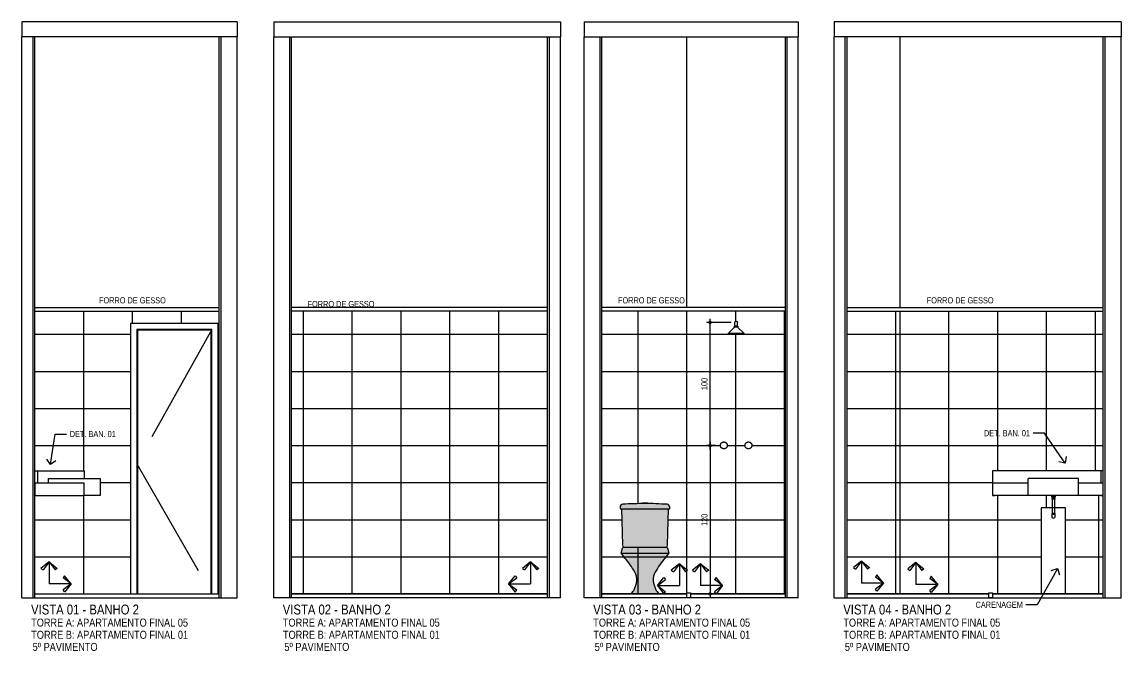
# Model space of a CAD drawing. Header units: metres. Extents: x 3 to 168, y -142 to 28.
# Drawn here: x 32.13 to 41.06, y -65.12 to -60 of the extents above; entities that cross this region are included whole.
import ezdxf
from ezdxf import colors
from ezdxf.entities.mleader import LeaderData, LeaderLine
from ezdxf.math import Vec2, Vec3

# ---------------------------------------------------------------- set-up
doc = ezdxf.new("R2010")
doc.units = ezdxf.units.M
doc.linetypes.add('DASHDOT', pattern=[1, 0.5, -0.25, 0, -0.25])
doc.linetypes.add('DASHEDX2', pattern=[1.5, 1, -0.5])
for name, color, linetype in [('AI-Marcenaria', 2, 'Continuous'), ('ARQ-ALV ACAB', 4, 'Continuous'), ('ARQ-ALV OSSO', 5, 'Continuous'), ('ARQ-AUX1', 1, 'Continuous'), ('ARQ-AUX2', 2, 'Continuous'), ('ARQ-CAX', 1, 'Continuous'), ('ARQ-CERÂMICA', 7, 'Continuous'), ('ARQ-DIM', 2, 'Continuous'), ('ARQ-PRJ', 7, 'DASHEDX2'), ('ARQ-SIM', 1, 'Continuous'), ('ARQ-TXT', 2, 'Continuous')]:
    doc.layers.add(name, color=color, linetype=linetype)
doc.styles.add('Adesa', font='ARIALN.TTF')
doc.dimstyles.new('ADESA 1-0025', dxfattribs={"dimtxt": 0.05, "dimasz": 0.045, "dimexe": 0.03, "dimexo": 0.04, "dimgap": 0.02, "dimtad": 1, "dimtoh": 1, "dimdec": 0, "dimlfac": 100, "dimzin": 4, "dimtxsty": 'Adesa', "dimblk": 'DOTSMALL', "dimcen": 1, "dimdle": 0.03, "dimclrd": 1, "dimclre": 1, "dimclrt": 256, "dimazin": 1, "dimtm": 1e-09, "dimtfac": 1, "dimtdec": 0, "dimtix": 1, "dimtmove": 2, "dimatfit": 0, "dimldrblk": 'DOTSMALL', "dimfxl": 0.8, "dimtvp": 2, "dimtolj": 1, "dimtzin": 0, "dimarcsym": 0})
pattern_1 = [(0, (37.53176, -64.65463), (0, 0.301625), [])]
pattern_2 = [(90, (37.53176, -64.65463), (-0.396875, 2e-17), [])]

# ---------------------------------------------------------------- blocks, each defined once
blk = doc.blocks.new('*U45')
for points in [[(0, 0), (0, 2.2), (-0.71, 2.2), (-0.71, 0)], [(-0.05, 0), (-0.05, 2.15), (-0.66, 2.15), (-0.66, 0)], [(-0.055, 0), (-0.055, 2.145), (-0.655, 2.145), (-0.655, 0)]]:
    blk.add_lwpolyline(points)
at = {"layer": 'ARQ-PRJ'}
blk.add_lwpolyline([(-0.05, 2.15), (-0.66, 1.0575), (-0.05, 0)], dxfattribs=at)
blk = doc.blocks.new('_Open90')
at = {"color": 0, "linetype": 'ByBlock', "lineweight": -2}
for p, q in [((0, 0), (-1, 0)), ((-0.5, 0.5), (0, 0)), ((0, 0), (-0.5, -0.5))]:
    blk.add_line(p, q, dxfattribs=at)
blk = doc.blocks.new('CP929_e')
h = blk.add_hatch(color=255)
h.dxf.hatch_style = 1
edge = h.paths.add_edge_path()
edge.add_line((-0.2008, 0.6911), (0.2008, 0.6911))
edge.add_line((0.2008, 0.6911), (0.2007, 0.706))
edge.add_arc((0.1775, 0.7059), 0.0232, 0.37381, 87.22967)
edge.add_arc((0.8026, 13.6236), 12.9097, 266.83094, 267.22967, ccw=False)
edge.add_arc((0.0251, -0.4194), 1.1548, 86.83094, 91.20233)
edge.add_arc((-0.2136, 10.9563), 10.2234, 270.68894, 271.20233, ccw=False)
edge.add_arc((-0.0771, -0.395), 1.1287, 90.68894, 95.2506)
edge.add_arc((-0.1791, 0.7056), 0.0234, 93.36347, 179.03178)
edge.add_line((-0.2025, 0.706), (-0.2026, 0.6928))
edge.add_line((-0.2026, 0.6928), (-0.2026, 0.6911))
edge.add_line((-0.2026, 0.6911), (-0.2008, 0.6911))
h = blk.add_hatch(color=255)
h.dxf.hatch_style = 1
h.paths.add_polyline_path([(0.19, 0.6911), (-0.19, 0.6911), (-0.183, 0.3966, 0.27163), (-0.1728, 0.38), (0.1728, 0.38, 0.27163), (0.183, 0.3966)])
edge = h.paths.add_edge_path()
edge.add_arc((0.1762, 0.3722), 0.0079, 11.58741, 90, ccw=False)
edge.add_line((0.1839, 0.3737), (0.1925, 0.3322))
edge.add_arc((0.19, 0.3317), 0.00247, -35.4858, 11.58741, ccw=False)
edge.add_arc((-0.451, 0.7887), 0.7897, 319.89583, 324.51388, ccw=False)
edge.add_arc((0.6061, -0.1016), 0.5923, 139.89614, 153.63505)
edge.add_arc((0.1638, 0.1176), 0.0987, 153.63507, 197.83963)
edge.add_line((0.0699, 0.0874), (0.0868, 0.0348))
edge.add_arc((0.1103, 0.0423), 0.0247, 197.84053, 235.7698)
edge.add_arc((0.0909, 0.0138), 0.00987, 34.0222, 55.76888, ccw=False)
edge.add_line((0.099, 0.0193), (0.1079, 0.0062))
edge.add_arc((0.1046, 0.0039), 0.00395, -90, 34.0313, ccw=False)
edge.add_line((0.1046, 0), (-0.1046, 0))
edge.add_arc((-0.1046, 0.0039), 0.00395, 145.96868, 270, ccw=False)
edge.add_line((-0.1079, 0.0062), (-0.099, 0.0193))
edge.add_arc((-0.0909, 0.0138), 0.00987, 124.22894, 145.97562, ccw=False)
edge.add_arc((-0.1103, 0.0423), 0.0247, 304.23111, 342.16038)
edge.add_line((-0.0868, 0.0348), (-0.0699, 0.0874))
edge.add_arc((-0.1638, 0.1176), 0.0987, 342.16044, 386.36499)
edge.add_arc((-0.6061, -0.1016), 0.5923, 26.36501, 40.10392)
edge.add_arc((0.451, 0.7887), 0.7897, 215.48579, 220.10384, ccw=False)
edge.add_arc((-0.19, 0.3317), 0.00247, 168.41164, 215.48486, ccw=False)
edge.add_line((-0.1925, 0.3322), (-0.1839, 0.3737))
edge.add_arc((-0.1762, 0.3722), 0.0079, 90, 168.41258, ccw=False)
edge.add_line((-0.1762, 0.38), (0.1762, 0.38))
edge = h.paths.add_edge_path()
edge.add_line((-0.19, 0.6911), (-0.183, 0.3966))
edge.add_arc((-0.1638, 0.3971), 0.0192, 181.31394, 242.15362)
edge = h.paths.add_edge_path()
edge.add_arc((-0.0018, -1.831), 2.5662, 89.96087, 93.97274)
edge.add_arc((-0.1782, 0.7056), 0.0234, 93.36347, 179.03178)
edge.add_line((-0.2016, 0.706), (-0.2017, 0.6928))
edge.add_arc((-0.1999, 0.6928), 0.00174, 180.28545, 270.64961)
edge.add_line((-0.1999, 0.6911), (-0.1971, 0.6911))
edge.add_line((-0.1971, 0.6911), (0.1971, 0.6911))
edge.add_line((0.1971, 0.6911), (0.1999, 0.6911))
edge.add_arc((0.1999, 0.6928), 0.00174, 269.3504, 359.71454)
edge.add_line((0.2017, 0.6928), (0.2016, 0.706))
edge.add_arc((0.1782, 0.7056), 0.0234, 0.96759, 86.6359)
edge.add_arc((0.0018, -1.8311), 2.5662, 86.02734, 90.03922)
for points in [[(-0.2008, 0.6911), (0.2008, 0.6911), (0.2007, 0.706, 0.398231), (0.1787, 0.729, -0.00174), (0.0889, 0.7337, 0.019076), (0.0009, 0.7352, -0.00224), (-0.0907, 0.7337, 0.019907), (-0.1804, 0.729, 0.39224), (-0.2025, 0.706), (-0.2026, 0.6928), (-0.2026, 0.6911)], [(0.1762, 0.38, -0.356146), (0.1839, 0.3737), (0.1925, 0.3322, -0.208334), (0.1921, 0.3302, -0.020153), (0.1531, 0.2799, 0.060019), (0.0754, 0.1614, 0.195307), (0.0699, 0.0874), (0.0868, 0.0348, 0.167025), (0.0964, 0.0219, -0.095174), (0.099, 0.0193), (0.1079, 0.0062, -0.601047), (0.1046, 0), (-0.1046, 0, -0.601047), (-0.1079, 0.0062), (-0.099, 0.0193, -0.095174), (-0.0964, 0.0219, 0.167025), (-0.0868, 0.0348), (-0.0699, 0.0874, 0.195307), (-0.0754, 0.1614, 0.060019), (-0.1531, 0.2799, -0.020153), (-0.1921, 0.3302, -0.208334), (-0.1925, 0.3322), (-0.1839, 0.3737, -0.356146), (-0.1762, 0.38)]]:
    blk.add_lwpolyline(points, format="xyb", close=True)
at = {"ltscale": 0.016708}
blk.add_lwpolyline([(-0.0237, 0.7353), (-0.0237, 0.7386, -0.407176), (-0.0218, 0.7406, -0.006022), (0, 0.7409, -0.006022), (0.0218, 0.7406, -0.407176), (0.0237, 0.7386), (0.0237, 0.7352)], format="xyb", dxfattribs=at)
for points in [[(-0.19, 0.6911), (-0.183, 0.3966, 0.27188), (-0.1728, 0.38)], [(0.1728, 0.38, 0.27188), (0.183, 0.3966), (0.19, 0.6911)]]:
    blk.add_lwpolyline(points, format="xyb")
for points in [[(-0.19, 0.6911), (0.19, 0.6911)], [(-0.19, 0.3317), (0.19, 0.3317)]]:
    blk.add_lwpolyline(points)
at = {"linetype": 'DASHDOT', "ltscale": 6.24726e-05}
blk.add_lwpolyline([(0.0866, 0.1829), (0.0866, 0.1829)], dxfattribs=at)
blk = doc.blocks.new('MIST. CHUV.')
for points in [[(-0.128, 0), (-0.128, 0.0016), (-0.1277, 0.0037), (-0.1274, 0.0058), (-0.1269, 0.0079), (-0.1266, 0.0089), (-0.1262, 0.0099), (-0.1258, 0.0109), (-0.1254, 0.0118), (-0.1249, 0.0128), (-0.1244, 0.0137), (-0.1239, 0.0146), (-0.1233, 0.0155), (-0.1227, 0.0164), (-0.1221, 0.0172), (-0.1214, 0.0181), (-0.1207, 0.0189), (-0.12, 0.0196), (-0.1192, 0.0204), (-0.1184, 0.0211), (-0.1176, 0.0218), (-0.1159, 0.023), (-0.1141, 0.0242), (-0.1123, 0.0252), (-0.1113, 0.0256), (-0.1103, 0.026), (-0.1094, 0.0264), (-0.1083, 0.0267), (-0.1073, 0.027), (-0.1063, 0.0273), (-0.1053, 0.0275), (-0.1042, 0.0277), (-0.1032, 0.0278), (-0.1021, 0.0279), (-0.1011, 0.028), (-0.1, 0.028), (-0.0984, 0.028), (-0.0963, 0.0278), (-0.0942, 0.0274), (-0.0921, 0.0269), (-0.0911, 0.0266), (-0.0901, 0.0262), (-0.0891, 0.0258), (-0.0882, 0.0254), (-0.0872, 0.0249), (-0.0863, 0.0244), (-0.0854, 0.0239), (-0.0845, 0.0233), (-0.0836, 0.0227), (-0.0828, 0.0221), (-0.0819, 0.0214), (-0.0811, 0.0207), (-0.0804, 0.02), (-0.0796, 0.0192), (-0.0789, 0.0184), (-0.0782, 0.0176), (-0.077, 0.0159), (-0.0758, 0.0141), (-0.0748, 0.0123), (-0.0744, 0.0113), (-0.074, 0.0103), (-0.0736, 0.0094), (-0.0733, 0.0084), (-0.073, 0.0073), (-0.0727, 0.0063), (-0.0725, 0.0053), (-0.0723, 0.0042), (-0.0722, 0.0032), (-0.0721, 0.0021), (-0.072, 0.0011), (-0.072, 0), (-0.072, -0.0016), (-0.0722, -0.0037), (-0.0726, -0.0058), (-0.0731, -0.0079), (-0.0734, -0.0089), (-0.0738, -0.0099), (-0.0742, -0.0109), (-0.0746, -0.0118), (-0.0751, -0.0128), (-0.0756, -0.0137), (-0.0761, -0.0146), (-0.0767, -0.0155), (-0.0773, -0.0164), (-0.0779, -0.0172), (-0.0786, -0.0181), (-0.0793, -0.0189), (-0.08, -0.0196), (-0.0808, -0.0204), (-0.0816, -0.0211), (-0.0824, -0.0218), (-0.0841, -0.023), (-0.0859, -0.0242), (-0.0877, -0.0252), (-0.0887, -0.0256), (-0.0897, -0.026), (-0.0906, -0.0264), (-0.0916, -0.0267), (-0.0927, -0.027), (-0.0937, -0.0273), (-0.0947, -0.0275), (-0.0958, -0.0277), (-0.0968, -0.0278), (-0.0979, -0.0279), (-0.0989, -0.028), (-0.1, -0.028), (-0.1016, -0.028), (-0.1037, -0.0277), (-0.1058, -0.0274), (-0.1079, -0.0269), (-0.1089, -0.0266), (-0.1099, -0.0262), (-0.1109, -0.0258), (-0.1118, -0.0254), (-0.1128, -0.0249), (-0.1137, -0.0244), (-0.1146, -0.0239), (-0.1155, -0.0233), (-0.1164, -0.0227), (-0.1172, -0.0221), (-0.1181, -0.0214), (-0.1189, -0.0207), (-0.1196, -0.02), (-0.1204, -0.0192), (-0.1211, -0.0184), (-0.1218, -0.0176), (-0.123, -0.0159), (-0.1242, -0.0141), (-0.1252, -0.0123), (-0.1256, -0.0113), (-0.126, -0.0103), (-0.1264, -0.0094), (-0.1267, -0.0083), (-0.127, -0.0073), (-0.1273, -0.0063), (-0.1275, -0.0053), (-0.1277, -0.0042), (-0.1278, -0.0032), (-0.1279, -0.0021), (-0.128, -0.0011)], [(0.072, 0), (0.072, 0.0016), (0.0723, 0.0037), (0.0726, 0.0058), (0.0731, 0.0079), (0.0734, 0.0089), (0.0738, 0.0099), (0.0742, 0.0109), (0.0746, 0.0118), (0.0751, 0.0128), (0.0756, 0.0137), (0.0761, 0.0146), (0.0767, 0.0155), (0.0773, 0.0164), (0.0779, 0.0172), (0.0786, 0.0181), (0.0793, 0.0189), (0.08, 0.0196), (0.0808, 0.0204), (0.0816, 0.0211), (0.0824, 0.0218), (0.0841, 0.023), (0.0859, 0.0242), (0.0877, 0.0252), (0.0887, 0.0256), (0.0897, 0.026), (0.0906, 0.0264), (0.0917, 0.0267), (0.0927, 0.027), (0.0937, 0.0273), (0.0947, 0.0275), (0.0958, 0.0277), (0.0968, 0.0278), (0.0979, 0.0279), (0.0989, 0.028), (0.1, 0.028), (0.1016, 0.028), (0.1037, 0.0278), (0.1058, 0.0274), (0.1079, 0.0269), (0.1089, 0.0266), (0.1099, 0.0262), (0.1109, 0.0258), (0.1118, 0.0254), (0.1128, 0.0249), (0.1137, 0.0244), (0.1146, 0.0239), (0.1155, 0.0233), (0.1164, 0.0227), (0.1172, 0.0221), (0.1181, 0.0214), (0.1189, 0.0207), (0.1196, 0.02), (0.1204, 0.0192), (0.1211, 0.0184), (0.1218, 0.0176), (0.123, 0.0159), (0.1242, 0.0141), (0.1252, 0.0123), (0.1256, 0.0113), (0.126, 0.0103), (0.1264, 0.0094), (0.1267, 0.0084), (0.127, 0.0073), (0.1273, 0.0063), (0.1275, 0.0053), (0.1277, 0.0042), (0.1278, 0.0032), (0.1279, 0.0021), (0.128, 0.0011), (0.128, 0), (0.128, -0.0016), (0.1277, -0.0037), (0.1274, -0.0058), (0.1269, -0.0079), (0.1266, -0.0089), (0.1262, -0.0099), (0.1258, -0.0109), (0.1254, -0.0118), (0.1249, -0.0128), (0.1244, -0.0137), (0.1239, -0.0146), (0.1233, -0.0155), (0.1227, -0.0164), (0.1221, -0.0172), (0.1214, -0.0181), (0.1207, -0.0189), (0.12, -0.0196), (0.1192, -0.0204), (0.1184, -0.0211), (0.1176, -0.0218), (0.1159, -0.023), (0.1141, -0.0242), (0.1123, -0.0252), (0.1113, -0.0256), (0.1103, -0.026), (0.1094, -0.0264), (0.1083, -0.0267), (0.1073, -0.027), (0.1063, -0.0273), (0.1053, -0.0275), (0.1042, -0.0277), (0.1032, -0.0278), (0.1021, -0.0279), (0.1011, -0.028), (0.1, -0.028), (0.0984, -0.0279), (0.0963, -0.0277), (0.0942, -0.0274), (0.0921, -0.0269), (0.0911, -0.0266), (0.0901, -0.0262), (0.0891, -0.0258), (0.0882, -0.0254), (0.0872, -0.0249), (0.0863, -0.0244), (0.0854, -0.0239), (0.0845, -0.0233), (0.0836, -0.0227), (0.0828, -0.0221), (0.0819, -0.0214), (0.0811, -0.0207), (0.0804, -0.02), (0.0796, -0.0192), (0.0789, -0.0184), (0.0782, -0.0176), (0.077, -0.0159), (0.0758, -0.0141), (0.0748, -0.0123), (0.0744, -0.0113), (0.074, -0.0103), (0.0736, -0.0094), (0.0733, -0.0083), (0.073, -0.0073), (0.0727, -0.0063), (0.0725, -0.0053), (0.0723, -0.0042), (0.0722, -0.0032), (0.0721, -0.0021), (0.072, -0.0011)]]:
    blk.add_lwpolyline(points, close=True)
blk = doc.blocks.new('chuveiro frente')
for p, q in [((-0.01, 0.0698), (-0.01, 0.0998)), ((0.01, 0.0698), (0.01, 0.0998)), ((-0.0626, 0.01), (0.0626, 0.01)), ((-0.0623, 0.005), (0.0623, 0.005)), ((-0.0174, 0.0566), (-0.0613, 0.0127)), ((-0.0549, 0), (0.0549, 0)), ((-0.0109, 0.0698), (0.0109, 0.0698)), ((-0.0109, 0.0598), (0.0109, 0.0598)), ((0.0174, 0.0566), (0.0613, 0.0127))]:
    blk.add_line(p, q)
for centre, radius, start, end in [((0, 0.0998), 0.01, 0, 180), ((-0.0549, 0.008), 0.008, 143.71904, 270), ((-0.0109, 0.0518), 0.008, 90, 143.71904), ((-0.0109, 0.0648), 0.005, 90, 270), ((0.0109, 0.0648), 0.005, 270, 90), ((0.0109, 0.0518), 0.008, 36.28096, 90), ((0.0549, 0.008), 0.008, 270, 36.28096)]:
    blk.add_arc(centre, radius, start, end)
blk = doc.blocks.new('_DotSmall')
at = {"color": 0, "linetype": 'ByBlock', "const_width": 0.5}
blk.add_lwpolyline([(-0.0625, 0, 1), (0.0625, 0, 1)], format="xyb", close=True, dxfattribs=at)
blk = doc.blocks.new('*D155')
at = {"layer": 'ARQ-DIM', "color": 1, "lineweight": -2, "transparency": 16777216}
for p, q in [((37.7638, -63.4487), (37.6899, -63.4487)), ((37.7199, -63.4187), (37.7199, -64.6846)), ((37.9339, -64.6546), (37.6899, -64.6546))]:
    blk.add_line(p, q, dxfattribs=at)
at = {"layer": 'Defpoints', "color": 0, "transparency": 16777216}
for p in [(37.8038, -63.4487), (37.7199, -64.6546), (37.9739, -64.6546)]:
    blk.add_point(p, dxfattribs=at)
at = {"layer": 'ARQ-DIM', "color": 1, "lineweight": -2, "transparency": 16777216, "xscale": 0.045, "yscale": 0.045, "zscale": 0.045}
for p, rotation in [((37.7199, -63.4487), 90), ((37.7199, -64.6546), 270)]:
    blk.add_blockref('_DotSmall', p, dxfattribs=dict(at, rotation=rotation))
at = {"layer": 'ARQ-DIM', "transparency": 16777216, "insert": (37.6744, -64.0517), "char_height": 0.05, "attachment_point": 5, "rotation": 90, "style": 'Adesa'}
blk.add_mtext('\\A1;120', dxfattribs=at)
blk = doc.blocks.new('*D156')
at = {"layer": 'ARQ-DIM', "color": 1, "lineweight": -2, "transparency": 16777216}
for p, q in [((37.8918, -62.4466), (37.6899, -62.4466)), ((37.7199, -63.4787), (37.7199, -62.4166)), ((37.7638, -63.4487), (37.6899, -63.4487))]:
    blk.add_line(p, q, dxfattribs=at)
at = {"layer": 'Defpoints', "color": 0, "transparency": 16777216}
for p in [(37.7199, -62.4466), (37.9318, -62.4466), (37.8038, -63.4487)]:
    blk.add_point(p, dxfattribs=at)
at = {"layer": 'ARQ-DIM', "color": 1, "lineweight": -2, "transparency": 16777216, "xscale": 0.045, "yscale": 0.045, "zscale": 0.045}
for p, rotation in [((37.7199, -62.4466), 90), ((37.7199, -63.4487), 270)]:
    blk.add_blockref('_DotSmall', p, dxfattribs=dict(at, rotation=rotation))
at = {"layer": 'ARQ-DIM', "transparency": 16777216, "insert": (37.6744, -62.9477), "char_height": 0.05, "attachment_point": 5, "rotation": 90, "style": 'Adesa'}
blk.add_mtext('\\A1;100', dxfattribs=at)
blk = doc.blocks.new('Seta para pag.piso')
for p, q in [((0, 0.1126), (-0.0418, 0.0796)), ((-0.0418, 0.0796), (-0.0312, 0.0715)), ((0, 0.1126), (-0.0312, 0.0715)), ((0, 0.1126), (0, 0)), ((0, 0.1126), (0.0418, 0.0795)), ((0, 0.1126), (0.0312, 0.0715)), ((0.0418, 0.0795), (0.0312, 0.0715)), ((-0.1126, 0), (-0.0795, 0.0418)), ((-0.1126, 0), (-0.0715, 0.0312)), ((-0.1126, 0), (0, 0)), ((-0.1126, 0), (-0.0796, -0.0418)), ((-0.1126, 0), (-0.0715, -0.0312)), ((-0.0795, 0.0418), (-0.0715, 0.0312)), ((-0.0796, -0.0418), (-0.0715, -0.0312))]:
    blk.add_line(p, q)
blk = doc.blocks.new('AREAS MOLHADAS')
at = {"layer": 'ARQ-CERÂMICA'}
h = blk.add_hatch(dxfattribs=at)
h.set_pattern_fill('LINE', color=256, scale=0.095)
h.set_pattern_definition([(0, (32.23583, -64.65463), (0, 0.301625), [])])
h.paths.add_polyline_path([(33.0136, -62.4546), (33.7236, -62.4546), (33.7236, -64.6546), (33.7336, -64.6546), (33.7336, -62.3546), (32.2358, -62.3546), (32.2358, -63.6546), (32.2558, -63.6546), (32.6358, -63.6546), (32.6358, -63.7146), (32.7658, -63.7146), (32.7658, -63.8546), (32.6358, -63.8546), (32.2358, -63.8546), (32.2358, -64.6546), (33.0136, -64.6546)])
h = blk.add_hatch(dxfattribs=at)
h.set_pattern_fill('LINE', color=256, scale=0.125, angle=90)
h.set_pattern_definition([(90, (32.23583, -64.65463), (-0.396875, 2e-17), [])])
h.paths.add_polyline_path([(33.0136, -62.4546), (33.7236, -62.4546), (33.7236, -64.6546), (33.7336, -64.6546), (33.7336, -62.3546), (32.2358, -62.3546), (32.2358, -63.6546), (32.2558, -63.6546), (32.6358, -63.6546), (32.6358, -63.7146), (32.7658, -63.7146), (32.7658, -63.8546), (32.6358, -63.8546), (32.2358, -63.8546), (32.2358, -64.6546), (33.0136, -64.6546)])
h = blk.add_hatch(dxfattribs=at)
h.set_pattern_fill('LINE', color=256, scale=0.095)
h.set_pattern_definition([(0, (36.40037, -64.65463), (0, 0.301625), [])])
h.paths.add_polyline_path([(36.4004, -62.3546), (34.3204, -62.3546), (34.3204, -64.6546), (36.4004, -64.6546)])
h = blk.add_hatch(dxfattribs=at)
h.set_pattern_fill('LINE', color=256, scale=0.125, angle=90)
h.set_pattern_definition([(90, (36.40037, -64.65463), (-0.396875, 2e-17), [])])
h.paths.add_polyline_path([(36.4004, -62.3546), (34.3204, -62.3546), (34.3204, -64.6546), (36.4004, -64.6546)])
h = blk.add_hatch(dxfattribs=at)
h.set_pattern_fill('LINE', color=256, scale=0.095)
h.set_pattern_definition(pattern_1)
h.paths.add_polyline_path([(37.5318, -62.3546), (36.8417, -62.3546), (36.8417, -64.6546), (37.5318, -64.6546)])
h.paths.add_polyline_path([(37.3747, -64.2579), (37.3817, -63.9634), (37.0016, -63.9634), (37.0086, -64.2579, 0.27163), (37.0189, -64.2745), (37.3644, -64.2745, 0.27163)], flags=16)
h.paths.add_polyline_path([(37.1925, -63.9194, -0.004524), (37.2134, -63.9179, 0.986583), (37.2134, -63.9139, 0.006022), (37.1916, -63.9137, 0.006022), (37.1699, -63.9139, 1.488388), (37.17, -63.9198, 0.000551)], flags=16)
h = blk.add_hatch(dxfattribs=at)
h.set_pattern_fill('LINE', color=256, scale=0.125, angle=90)
h.set_pattern_definition(pattern_2)
h.paths.add_polyline_path([(37.5318, -62.3546), (36.8417, -62.3546), (36.8417, -64.6546), (37.5318, -64.6546)])
h.paths.add_polyline_path([(37.1916, -63.9137, -0.006555), (37.2153, -63.914), (37.2153, -63.9191, -0.014135), (37.2806, -63.9209, 0.00174), (37.3703, -63.9255, -0.398231), (37.3923, -63.9485), (37.3924, -63.9634), (37.3817, -63.9634), (37.3747, -64.2579, -0.27163), (37.3644, -64.2745), (37.3678, -64.2745, -0.356147), (37.3756, -64.2808), (37.3756, -64.2808, 0.356146), (37.3678, -64.2745), (37.0154, -64.2745, 0.356148), (37.0077, -64.2808), (36.9992, -64.3224, 0.208332), (36.9996, -64.3243, 0.020153), (37.0386, -64.3746, -0.060019), (37.1162, -64.4931, -0.195307), (37.1218, -64.5672), (37.1218, -64.5672, 0.195307), (37.1162, -64.4931, 0.060019), (37.0386, -64.3746, -0.02071), (36.9986, -64.3229), (36.9991, -64.3229), (37.0077, -64.2808, -0.356148), (37.0154, -64.2745), (37.0189, -64.2745, -0.27163), (37.0086, -64.2579), (37.0016, -63.9634), (36.9908, -63.9634), (36.9891, -63.9634), (36.9892, -63.949, -0.388381), (37.0104, -63.9256, -0.020081), (37.1009, -63.9209, 0.001639), (37.1679, -63.9198), (37.1679, -63.914, -0.006555)], flags=16)
h = blk.add_hatch(dxfattribs=at)
h.set_pattern_fill('LINE', color=256, scale=0.095)
h.set_pattern_definition(pattern_1)
h.paths.add_polyline_path([(38.3318, -62.3546), (37.5318, -62.3546), (37.5318, -64.6446), (37.5618, -64.6446), (37.5618, -64.6546), (38.3318, -64.6546)])
h.paths.add_polyline_path([(38.0256, -63.4741), (38.0194, -63.4719), (38.014, -63.4685), (38.0098, -63.4642), (38.0063, -63.4587), (38.0042, -63.4525), (38.0036, -63.4467), (38.0042, -63.4404), (38.0065, -63.4342), (38.0099, -63.4289), (38.0142, -63.4246), (38.0197, -63.4211), (38.0259, -63.4191), (38.0317, -63.4185), (38.0379, -63.4191), (38.0441, -63.4213), (38.0495, -63.4248), (38.0537, -63.4291), (38.0572, -63.4346), (38.0593, -63.4408), (38.0599, -63.4466), (38.0593, -63.4528), (38.0571, -63.459), (38.0536, -63.4644), (38.0493, -63.4686), (38.0438, -63.4721), (38.0376, -63.4742), (38.0318, -63.4747)], flags=16)
h.paths.add_polyline_path([(37.8419, -63.473), (37.8355, -63.4746), (37.8297, -63.4747), (37.8235, -63.4736), (37.8175, -63.4709), (37.8124, -63.4671), (37.8085, -63.4625), (37.8054, -63.4567), (37.8038, -63.4504), (37.8037, -63.4446), (37.8048, -63.4384), (37.8075, -63.4324), (37.8113, -63.4273), (37.8159, -63.4234), (37.8216, -63.4203), (37.828, -63.4187), (37.8338, -63.4186), (37.84, -63.4197), (37.846, -63.4223), (37.8511, -63.4262), (37.855, -63.4308), (37.8581, -63.4365), (37.8597, -63.4429), (37.8598, -63.4487), (37.8587, -63.4549), (37.8561, -63.4609), (37.8522, -63.466), (37.8476, -63.4699)], flags=16)
h.paths.add_polyline_path([(37.9866, -62.5464), (37.8769, -62.5464, -0.614488), (37.8705, -62.5337), (37.9144, -62.4899, -0.238782), (37.9208, -62.4866, -1), (37.9208, -62.4766), (37.9218, -62.4766), (37.9218, -62.4466, -1), (37.9418, -62.4466), (37.9418, -62.4766), (37.9427, -62.4766, -1), (37.9427, -62.4866, -0.159108), (37.9474, -62.4882), (37.9913, -62.532, -0.725464)], flags=16)
h.paths.add_polyline_path([(37.7262, -64.1136), (37.7262, -63.9931), (37.6221, -63.9931), (37.6221, -64.1136)], flags=24)
h.paths.add_polyline_path([(37.7262, -63.0096), (37.7262, -62.8891), (37.6221, -62.8891), (37.6221, -63.0096)], flags=24)
h = blk.add_hatch(dxfattribs=at)
h.set_pattern_fill('LINE', color=256, scale=0.125, angle=90)
h.set_pattern_definition(pattern_2)
h.paths.add_polyline_path([(38.3318, -62.3546), (37.5318, -62.3546), (37.5318, -64.6446), (37.5618, -64.6446), (37.5618, -64.6546), (38.3318, -64.6546)])
h.paths.add_polyline_path([(37.8769, -62.5464, -0.614488), (37.8705, -62.5337), (37.9144, -62.4899, -0.238782), (37.9208, -62.4866, -1), (37.9208, -62.4766), (37.9218, -62.4766), (37.9218, -62.4466, -1), (37.9418, -62.4466), (37.9418, -62.4766), (37.9427, -62.4766, -1), (37.9427, -62.4866, -0.159108), (37.9474, -62.4882), (37.9913, -62.532, -0.725464), (37.9866, -62.5464)], flags=16)
h.paths.add_polyline_path([(38.0356, -63.4187), (38.042, -63.4204), (38.0478, -63.4235), (38.0524, -63.4275), (38.0563, -63.4327), (38.0588, -63.4387), (38.0598, -63.4446), (38.0596, -63.4505), (38.058, -63.4569), (38.0549, -63.4627), (38.0509, -63.4672), (38.0457, -63.4711), (38.0397, -63.4737), (38.0338, -63.4747), (38.0279, -63.4745), (38.0215, -63.4729), (38.0157, -63.4698), (38.0112, -63.4658), (38.0073, -63.4606), (38.0047, -63.4545), (38.0037, -63.4486), (38.0039, -63.4428), (38.0055, -63.4364), (38.0086, -63.4306), (38.0126, -63.426), (38.0178, -63.4221), (38.0239, -63.4196), (38.0297, -63.4186)], flags=16)
h.paths.add_polyline_path([(37.8572, -63.4346), (37.8593, -63.4408), (37.8599, -63.4466), (37.8593, -63.4528), (37.8571, -63.459), (37.8536, -63.4644), (37.8493, -63.4686), (37.8438, -63.4721), (37.8376, -63.4742), (37.8318, -63.4747), (37.8256, -63.4741), (37.8194, -63.4719), (37.814, -63.4685), (37.8098, -63.4642), (37.8063, -63.4587), (37.8042, -63.4525), (37.8036, -63.4467), (37.8042, -63.4404), (37.8065, -63.4342), (37.8099, -63.4289), (37.8142, -63.4246), (37.8197, -63.4211), (37.8259, -63.4191), (37.8317, -63.4185), (37.8379, -63.4191), (37.8441, -63.4213), (37.8495, -63.4248), (37.8537, -63.4291)], flags=16)
h.paths.add_polyline_path([(37.7262, -64.1136), (37.7262, -63.9931), (37.6221, -63.9931), (37.6221, -64.1136)], flags=24)
h.paths.add_polyline_path([(37.7262, -63.0096), (37.7262, -62.8891), (37.6221, -62.8891), (37.6221, -63.0096)], flags=24)
h = blk.add_hatch(dxfattribs=at)
h.set_pattern_fill('LINE', color=256, scale=0.095)
h.set_pattern_definition([(0, (38.83315, -64.65463), (0, 0.301625), [])])
h.paths.add_polyline_path([(39.2631, -62.3546), (38.8331, -62.3546), (38.8331, -64.6546), (39.2631, -64.6546)])
h = blk.add_hatch(dxfattribs=at)
h.set_pattern_fill('LINE', color=256, scale=0.125, angle=90)
h.set_pattern_definition([(90, (38.83315, -64.65463), (-0.396875, 2e-17), [])])
h.paths.add_polyline_path([(39.2631, -62.3546), (38.8331, -62.3546), (38.8331, -64.6546), (39.2631, -64.6546)])
h = blk.add_hatch(dxfattribs=at)
h.set_pattern_fill('LINE', color=256, scale=0.095)
h.set_pattern_definition([(0, (39.26315, -64.65463), (0, 0.301625), [])])
h.paths.add_polyline_path([(40.8931, -63.6546), (40.0314, -63.6546), (40.0131, -63.6546), (40.0131, -63.7546), (40.3032, -63.7546), (40.3032, -63.7146), (40.7132, -63.7146), (40.7132, -63.7546), (40.8931, -63.7546)], flags=17)
h.paths.add_polyline_path([(40.7132, -63.7146), (40.3032, -63.7146), (40.3032, -63.8546), (40.7132, -63.8546)], flags=16)
h.paths.add_polyline_path([(40.9131, -63.7546), (40.8931, -63.7546), (40.8931, -63.6546), (40.9131, -63.6546), (40.9131, -62.3546), (40.4463, -62.3546), (39.2631, -62.3546), (39.2631, -64.6546), (39.9831, -64.6546), (39.9831, -64.6446), (40.0131, -64.6446), (40.0131, -64.6546), (40.4082, -64.6546), (40.4082, -63.9546), (40.498, -63.9546), (40.498, -63.8838), (40.4962, -63.8838), (40.4962, -63.8774), (40.4988, -63.8673), (40.4925, -63.8673), (40.4925, -63.8578), (40.4939, -63.8546), (40.4939, -63.8578), (40.5164, -63.8578), (40.5164, -63.8673), (40.5164, -63.8774), (40.5199, -63.8774), (40.5199, -63.8838), (40.5188, -63.9546), (40.6082, -63.9546), (40.6082, -64.6546), (40.9131, -64.6546)])
h.paths.add_polyline_path([(40.5227, -63.8673), (40.5227, -63.8578), (40.5214, -63.8546), (40.5214, -63.8578)], flags=16)
h = blk.add_hatch(dxfattribs=at)
h.set_pattern_fill('LINE', color=256, scale=0.125, angle=90)
h.set_pattern_definition([(90, (39.26315, -64.65463), (-0.396875, 2e-17), [])])
h.paths.add_polyline_path([(40.9131, -62.3546), (40.4463, -62.3546), (39.2631, -62.3546), (39.2631, -64.6546), (39.9831, -64.6546), (39.9831, -64.6446), (40.0131, -64.6446), (40.0131, -64.6546), (40.4082, -64.6546), (40.4082, -63.9546), (40.498, -63.9546), (40.498, -63.8838), (40.4962, -63.8838), (40.4962, -63.8774), (40.4988, -63.8673), (40.4925, -63.8673), (40.4925, -63.8546), (40.0131, -63.8546), (40.0131, -63.6546), (40.0331, -63.6546), (40.9052, -63.6546), (40.9131, -63.6546)])
h = blk.add_hatch(dxfattribs=at)
h.set_pattern_fill('LINE', color=256, scale=0.125, angle=90)
h.paths.add_polyline_path([(40.9131, -63.8546), (40.8931, -63.8546), (40.5214, -63.8546), (40.5214, -63.8578), (40.5227, -63.8578), (40.5227, -63.8673), (40.5164, -63.8673), (40.5164, -63.8774), (40.5199, -63.8774), (40.5199, -63.8838), (40.5181, -63.8838), (40.5181, -63.9546), (40.6082, -63.9546), (40.6082, -64.6546), (40.9131, -64.6546)])
at = {"ltscale": 0.475}
blk.add_lwpolyline([(32.6358, -63.8546), (32.6358, -63.7546), (32.2514, -63.7546)], dxfattribs=at)
at = {"layer": 'AI-Marcenaria'}
blk.add_lwpolyline([(32.2358, -63.8546), (32.6358, -63.8546), (32.6358, -63.7546), (32.2358, -63.7546)], close=True, dxfattribs=at)
at = {"layer": 'ARQ-ALV ACAB'}
for p, q in [((32.2358, -64.6846, 0), (32.2358, -60.1246, 0)), ((33.7336, -64.6846), (33.7336, -60.1246)), ((34.3204, -64.6846, 0), (34.3204, -60.1246, 0)), ((36.4004, -64.6846, 0), (36.4004, -60.1246, 0)), ((36.8417, -64.6846, 0), (36.8417, -60.1246, 0)), ((38.3318, -64.6846, 0), (38.3318, -60.1246, 0)), ((38.8331, -64.6846, 0), (38.8331, -60.1246, 0)), ((40.9131, -64.6846, 0), (40.9131, -60.1246, 0)), ((32.2358, -64.6546, 0), (33.7336, -64.6546)), ((36.4004, -64.6546, 0), (34.3204, -64.6546, 0)), ((37.5318, -64.6546, 0), (36.8417, -64.6546, 0)), ((38.3318, -64.6546, 0), (37.5618, -64.6546, 0)), ((39.9831, -64.6546, 0), (38.8331, -64.6546, 0)), ((40.9131, -64.6546, 0), (40.0131, -64.6546, 0))]:
    blk.add_line(p, q, dxfattribs=at)
at = {"layer": 'ARQ-ALV ACAB', "elevation": 0}
for points in [[(37.5318, -64.6446), (37.5618, -64.6446), (37.5618, -64.6846), (37.5318, -64.6846)], [(39.9831, -64.6446), (40.0131, -64.6446), (40.0131, -64.6846), (39.9831, -64.6846)]]:
    blk.add_lwpolyline(points, close=True, dxfattribs=at)
at = {"layer": 'ARQ-ALV OSSO'}
for p, q in [((32.1308, -64.6846, 0), (32.1308, -60.1246, 0)), ((32.2208, -64.6846, 0), (32.2208, -60.1246, 0)), ((33.7486, -64.6846), (33.7486, -60.1246)), ((33.8786, -64.6846), (33.8786, -60.1246)), ((34.1755, -64.6846, 0), (34.1755, -60.1246, 0)), ((34.3054, -64.6846, 0), (34.3054, -60.1246, 0)), ((36.4154, -64.6846, 0), (36.4154, -60.1246, 0)), ((36.5054, -64.6846, 0), (36.5054, -60.1246, 0)), ((36.6968, -64.6846, 0), (36.6968, -60.1246, 0)), ((36.8267, -64.6846, 0), (36.8267, -60.1246, 0)), ((38.3468, -64.6846, 0), (38.3468, -60.1246, 0)), ((38.4368, -64.6846, 0), (38.4368, -60.1246, 0)), ((38.7282, -64.6846, 0), (38.7282, -60.1246, 0)), ((38.8181, -64.6846, 0), (38.8181, -60.1246, 0)), ((40.9281, -64.6846, 0), (40.9281, -60.1246, 0)), ((41.0581, -64.6846, 0), (41.0581, -60.1246, 0)), ((32.1308, -64.6846, 0), (33.8786, -64.6846)), ((36.5054, -64.6846, 0), (34.1755, -64.6846, 0)), ((38.4368, -64.6846, 0), (36.6968, -64.6846, 0)), ((38.7282, -64.6846, 0), (41.0581, -64.6846, 0))]:
    blk.add_line(p, q, dxfattribs=at)
at = {"layer": 'ARQ-AUX1'}
for p, q in [((32.2358, -62.3246, 0), (33.7336, -62.3246)), ((32.2358, -62.3546, 0), (33.7336, -62.3546)), ((36.4004, -62.3246, 0), (34.3204, -62.3246, 0)), ((36.4004, -62.3546, 0), (34.3204, -62.3546, 0)), ((38.3318, -62.3246, 0), (36.8417, -62.3246, 0)), ((38.3318, -62.3546, 0), (36.8417, -62.3546, 0)), ((38.8331, -62.3246, 0), (40.9131, -62.3246, 0)), ((38.8331, -62.3546, 0), (40.9131, -62.3546, 0))]:
    blk.add_line(p, q, dxfattribs=at)
at = {"layer": 'ARQ-AUX1', "elevation": 0}
blk.add_lwpolyline([(40.4463, -62.3546), (40.9131, -62.3546)], dxfattribs=at)
blk.add_lwpolyline([(40.6082, -63.9546), (40.4082, -63.9546), (40.4082, -64.6546), (40.6082, -64.6546)], close=True, dxfattribs=at)
at = {"layer": 'ARQ-AUX2'}
for p, q in [((33.8786, -60.0046), (32.1308, -60.0046, 0)), ((34.1755, -60.0046, 0), (36.5054, -60.0046, 0)), ((36.6968, -60.0046, 0), (38.4368, -60.0046, 0)), ((41.0581, -60.0046, 0), (38.7282, -60.0046, 0)), ((33.8786, -60.1246), (32.1308, -60.1246, 0)), ((34.1755, -60.1246, 0), (36.5054, -60.1246, 0)), ((36.6968, -60.1246, 0), (38.4368, -60.1246, 0)), ((37.5318, -62.3246, 0), (37.5318, -60.1246, 0)), ((41.0581, -60.1246, 0), (38.7282, -60.1246, 0)), ((39.2631, -62.3246, 0), (39.2631, -60.1246, 0)), ((37.5318, -64.6546, 0), (37.5318, -62.3546, 0)), ((39.2631, -64.6546, 0), (39.2631, -62.3546, 0)), ((40.9052, -63.6546, 0), (40.0314, -63.6546, 0)), ((40.7132, -63.7146, 0), (40.3032, -63.7146, 0)), ((40.3032, -63.8546, 0), (40.3032, -63.7146, 0)), ((40.7132, -63.8546, 0), (40.7132, -63.7146, 0)), ((40.3032, -63.7546, 0), (40.0131, -63.7546, 0)), ((40.9131, -63.7546, 0), (40.7132, -63.7546, 0)), ((40.9131, -63.8546, 0), (40.0131, -63.8546, 0)), ((40.5227, -63.8578, 0), (40.4925, -63.8578, 0)), ((40.4925, -63.8578, 0), (40.4925, -63.8673, 0)), ((40.5227, -63.8673, 0), (40.4925, -63.8673, 0)), ((40.4939, -63.8546, 0), (40.4939, -63.8578, 0)), ((40.4962, -63.8774, 0), (40.4962, -63.8838, 0)), ((40.5199, -63.8774, 0), (40.4962, -63.8774, 0)), ((40.5199, -63.8838, 0), (40.4962, -63.8838, 0)), ((40.498, -63.8838, 0), (40.498, -63.999, 0)), ((40.4988, -63.8578, 0), (40.4988, -63.8673, 0)), ((40.4988, -63.8673, 0), (40.4988, -63.8779, 0)), ((40.5164, -63.8578, 0), (40.5164, -63.8673, 0)), ((40.5164, -63.8673, 0), (40.5164, -63.8774, 0)), ((40.5181, -63.8838, 0), (40.5181, -63.999, 0)), ((40.5199, -63.8774, 0), (40.5199, -63.8838, 0)), ((40.5214, -63.8546, 0), (40.5214, -63.8578, 0)), ((40.5227, -63.8578, 0), (40.5227, -63.8673, 0)), ((40.4956, -63.999, 0), (40.4956, -64.0085, 0)), ((40.5207, -63.999, 0), (40.4956, -63.999, 0)), ((40.5207, -63.999, 0), (40.5207, -64.0085, 0)), ((40.5207, -64.0085, 0), (40.4956, -64.0085, 0)), ((40.4964, -64.0085, 0), (40.4964, -64.0333, 0)), ((40.5195, -64.0085, 0), (40.5195, -64.0333, 0))]:
    blk.add_line(p, q, dxfattribs=at)
at = {"layer": 'ARQ-AUX2', "elevation": 0}
for points in [[(32.1308, -60.0046), (32.1308, -60.1246)], [(34.1755, -60.0046), (34.1755, -60.1246)], [(36.5054, -60.0046), (36.5054, -60.1246)], [(36.6968, -60.0046), (36.6968, -60.1246)], [(38.4368, -60.0046), (38.4368, -60.1246)], [(38.7282, -60.0046), (38.7282, -60.1246)], [(41.0581, -60.0046), (41.0581, -60.1246)], [(40.0331, -63.6546), (40.0131, -63.6546), (40.0131, -63.8546), (40.0331, -63.8546)], [(40.8931, -63.8546), (40.9131, -63.8546), (40.9131, -63.6546), (40.8931, -63.6546), (40.8931, -63.7546)]]:
    blk.add_lwpolyline(points, dxfattribs=at)
at = {"layer": 'ARQ-AUX2'}
for points in [[(33.8786, -60.0046), (33.8786, -60.1246)], [(32.4708, -63.7546), (32.4708, -63.7546), (32.2358, -63.7546), (32.2358, -63.6546), (32.2893, -63.6546)], [(32.2558, -63.6546), (32.6358, -63.6546), (32.6358, -63.7146)], [(32.3458, -63.7546), (32.3458, -63.7146), (32.7658, -63.7146), (32.7658, -63.8546), (32.6358, -63.8546)]]:
    blk.add_lwpolyline(points, dxfattribs=at)
blk.add_lwpolyline([(32.2358, -63.6546), (32.2558, -63.6546), (32.2558, -63.7546), (32.2358, -63.7546)], close=True, dxfattribs=at)
blk.add_arc((40.508, -64.0217, 0), 0.0163, 225, 315, dxfattribs=at)
at = {"layer": 'ARQ-AUX2', "xscale": -1}
blk.add_blockref('chuveiro frente', (37.9318, -62.5464, 0), dxfattribs=at)
at = {"layer": 'ARQ-AUX2'}
for name, p in [('MIST. CHUV.', (37.9318, -63.4466, 0)), ('CP929_e', (37.1916, -64.6545, 0))]:
    blk.add_blockref(name, p, dxfattribs=at)
at = {"layer": 'ARQ-CAX'}
blk.add_blockref('*U45', (33.7236, -64.6546), dxfattribs=at)
at = {"layer": 'ARQ-CERÂMICA', "yscale": 1.58230973583663, "zscale": 1.58230973583663}
for p, xscale, rotation in [((32.3513, -64.5725), 1.58230973583663, 270), ((36.2622, -64.5725), -1.58230973583663, 90), ((37.471, -64.5867), -1.58230973583663, 90), ((37.6426, -64.5864), 1.58230973583663, 270), ((38.95, -64.5658), 1.58230973583663, 270), ((39.3913, -64.5768), 1.58230973583663, 270)]:
    blk.add_blockref('Seta para pag.piso', p, dxfattribs=dict(at, xscale=xscale, rotation=rotation))
at = {"layer": 'ARQ-TXT', "style": 'Adesa'}
for s, height, p in [('FORRO DE GESSO', 0.05, (32.7563, -62.2924, 108.9697)), ('FORRO DE GESSO', 0.05, (34.4509, -62.3224, 108.9697)), ('FORRO DE GESSO', 0.05, (36.9722, -62.2924, 108.9697)), ('FORRO DE GESSO', 0.05, (39.4798, -62.2924, 108.9697)), ('TORRE A: APARTAMENTO FINAL 05', 0.065, (32.2053, -64.9197, 108.9697)), ('TORRE A: APARTAMENTO FINAL 05', 0.065, (34.2499, -64.9197, 108.9697)), ('TORRE A: APARTAMENTO FINAL 05', 0.065, (36.7712, -64.9197, 108.9697)), ('TORRE A: APARTAMENTO FINAL 05', 0.065, (38.8026, -64.9197, 108.9697)), ('TORRE B: APARTAMENTO FINAL 01', 0.065, (32.206, -65.0185, 217.9394)), ('TORRE B: APARTAMENTO FINAL 01', 0.065, (34.2506, -65.0185, 217.9394)), ('TORRE B: APARTAMENTO FINAL 01', 0.065, (36.7719, -65.0185, 217.9394)), ('TORRE B: APARTAMENTO FINAL 01', 0.065, (38.8033, -65.0185, 217.9394)), ('5º PAVIMENTO', 0.065, (32.2172, -65.1173, 326.909)), ('5º PAVIMENTO', 0.065, (34.2619, -65.1173, 326.909)), ('5º PAVIMENTO', 0.065, (36.7832, -65.1173, 326.909)), ('5º PAVIMENTO', 0.065, (38.8146, -65.1173, 326.909))]:
    blk.add_text(s, height=height, dxfattribs=at).set_placement(p)
at = {"layer": 'ARQ-TXT', "ltscale": 0.5, "style": 'Adesa'}
for s, p in [('VISTA 01 - BANHO 2', (32.2046, -64.8209, 0)), ('VISTA 02 - BANHO 2', (34.2492, -64.8209, 0)), ('VISTA 03 - BANHO 2', (36.7705, -64.8209, 0)), ('VISTA 04 - BANHO 2', (38.8019, -64.8209, 0))]:
    blk.add_text(s, height=0.08, dxfattribs=at).set_placement(p)
at = {"layer": 'ARQ-DIM'}
dim = blk.add_linear_dim(base=(37.7199, -62.4466, 0), p1=(37.8038, -63.4487, 0), p2=(37.9318, -62.4466, 0), angle=90, dimstyle='ADESA 1-0025', dxfattribs=at)
dim.commit()
dim.dimension.update_dxf_attribs({"geometry": '*D156', "text_midpoint": (37.6744, -62.9477, 0)})
dim = blk.add_linear_dim(base=(37.7199, -64.6546, 0), p1=(37.8038, -63.4487, 0), p2=(37.9739, -64.6546, 0), angle=90, text='120', dimstyle='ADESA 1-0025', dxfattribs=at)
dim.commit()
dim.dimension.update_dxf_attribs({"geometry": '*D155', "text_midpoint": (37.6744, -64.0517, 0)})
at = {"layer": 'ARQ-SIM'}
ml = blk.add_multileader_mtext('Standard', dxfattribs=at)
ml.set_content('DET. BAN. 01', color=2, style='Adesa')
ml.set_leader_properties(color=256)
ml.set_arrow_properties(name='OPEN90')
ml.build(insert=Vec2(0, 0))
ml.multileader.update_dxf_attribs({"text_left_attachment_type": 2, "text_right_attachment_type": 2, "dogleg_length": 0.2, "arrow_head_size": 0.075})
ctx = ml.context
ctx.base_point, ctx.char_height, ctx.arrow_head_size, ctx.landing_gap_size, ctx.plane_origin = Vec3(32.4938, -63.3548), 0.05, 0.075, 0.025, Vec3(32.7404, -62.5438)
ctx.left_attachment, ctx.right_attachment = 2, 2
notes = []
notes.append((ctx, [(0, (1, 1, 0), (32.4008, -63.3548), (1, 0), 0.093, [(0, [(32.3633, -63.6025)], 0, [])])]))
ctx.mtext.insert, ctx.mtext.flow_direction = Vec3(32.5188, -63.3292), 5
ml = blk.add_multileader_mtext('Standard', dxfattribs=at)
ml.set_content('DET. BAN. 01', color=2, style='Adesa')
ml.set_leader_properties(color=256)
ml.set_arrow_properties(name='OPEN90')
ml.build(insert=Vec2(0, 0))
ml.multileader.update_dxf_attribs({"text_left_attachment_type": 2, "text_right_attachment_type": 2, "dogleg_length": 0.2, "arrow_head_size": 0.075})
ctx = ml.context
ctx.base_point, ctx.char_height, ctx.arrow_head_size, ctx.landing_gap_size, ctx.plane_origin = Vec3(39.949, -63.3477), 0.05, 0.075, 0.025, Vec3(40.1956, -62.5368)
ctx.left_attachment, ctx.right_attachment, ctx.text_align_type = 2, 2, 2
notes.append((ctx, [(1, (1, 1, 0), (40.4368, -63.3477), (-1, 0), 0.093, [(0, [(40.6043, -63.5902)], 0, [])])]))
ctx.mtext.insert, ctx.mtext.alignment, ctx.mtext.flow_direction = Vec3(40.3188, -63.3222), 3, 5
ml = blk.add_multileader_mtext('Standard', dxfattribs=at)
ml.set_content('CARENAGEM', color=2, style='Adesa')
ml.set_leader_properties(color=256)
ml.set_arrow_properties(name='OPEN90')
ml.build(insert=Vec2(0, 0))
ml.multileader.update_dxf_attribs({"text_left_attachment_type": 2, "text_right_attachment_type": 2, "dogleg_length": 0.2, "arrow_head_size": 0.075})
ctx = ml.context
ctx.base_point, ctx.char_height, ctx.arrow_head_size, ctx.landing_gap_size, ctx.plane_origin = Vec3(39.8732, -64.7429, 0), 0.05, 0.075, 0.025, Vec3(39.2215, -64.0113, 0)
ctx.left_attachment, ctx.right_attachment, ctx.text_align_type = 2, 2, 2
notes.append((ctx, [(0, (1, 1, 0), (40.3782, -64.7429, 0), (-1, 0), 0.093, [(0, [(40.5426, -64.4481, 0)], 0, [])])]))
ctx.mtext.insert, ctx.mtext.alignment, ctx.mtext.flow_direction = Vec3(40.2603, -64.7171, 0), 3, 5
for ctx, leaders in notes:
    for number, flags, end, landing, length, lines in leaders:
        leader = LeaderData()
        leader.index, (leader.has_last_leader_line, leader.has_dogleg_vector, leader.attachment_direction) = number, flags
        leader.last_leader_point, leader.dogleg_vector, leader.dogleg_length = Vec3(end), Vec3(landing), length
        for number, points, colour, breaks in lines:
            line = LeaderLine()
            line.index, line.vertices, line.color, line.breaks = number, Vec3.list(points), colors.encode_raw_color(colour), breaks
            leader.lines.append(line)
        ctx.leaders.append(leader)

msp = doc.modelspace()

# ---------------------------------------------------------------- block references
msp.add_blockref('AREAS MOLHADAS', (0, 0))

doc.saveas('drawing.dxf')
